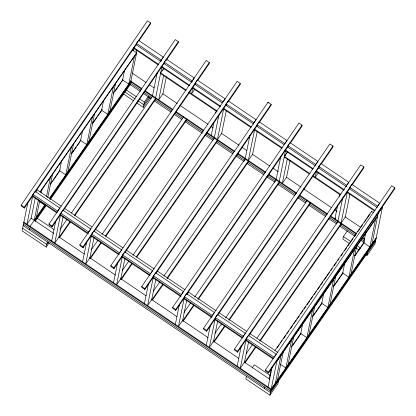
<?xml version="1.0" encoding="UTF-8"?>
<svg xmlns="http://www.w3.org/2000/svg" width="416" height="416" viewBox="0 0 416 416"><rect width="100%" height="100%" fill="white"/><g stroke="black" fill="none" stroke-linecap="round" stroke-linejoin="round"><path stroke-width="0.62" d="M27.841 202.608L22.1 230.818L46.212 247.099L49.114 242.918M32.599 196.508L26.957 224.229L31.158 218.176L35.261 198.016M57.564 212.051L57.751 211.125L59.852 208.099L35.121 191.402L33.02 194.428L32.739 195.811L57.065 212.238M29.344 229.783L29.624 228.394M29.91 227.011L30.051 226.314L44.876 204.963M34.252 220.267L38.355 200.106M36.353 217.24L39.686 200.86M41.35 192.67L41.99 189.519M46.55 196.321L50.393 177.419M47.752 197.704L52.494 174.392M61.63 160.633L59.576 170.711L65.759 174.886L71.401 147.165M46.212 247.099L47.273 241.888M51.688 240.926L55.661 221.395M67.86 171.865L73.502 144.139M60.419 215.29L54.782 243.017L58.984 236.964L63.081 216.804M60.559 214.599L60.845 213.216L62.946 210.189L90.766 228.972L88.665 231.998L88.478 232.924M82.508 131.009L80.584 140.462L86.767 144.638L92.409 116.917M88.868 141.612L94.51 113.89M103.516 100.76L101.592 110.209L107.775 114.384L113.417 86.663M109.876 111.358L115.518 83.637M82.602 261.799L86.575 242.268M124.524 70.507L122.6 79.96L128.783 84.131L134.42 56.41M91.333 236.168L85.691 263.89L89.892 257.837L93.995 237.676M91.754 234.088L119.579 252.871L121.68 249.85L93.855 231.062L91.754 234.088L91.473 235.472L119.428 254.348M133.479 51.069L133.994 48.526M161.06 61.043L161.247 60.122L163.348 57.096L138.622 40.399L136.521 43.42L136.235 44.808L160.966 61.506M136.131 52.64L136.646 50.102M130.744 81.801L136.661 52.692L132.543 49.91M136.838 102.996L143.265 107.338L144.326 102.123L148.32 96.377M113.516 282.672L117.619 262.512M152.521 95.722L157.175 72.847M122.247 257.041L116.605 284.762L120.806 278.71L124.909 258.549M122.387 256.344L122.668 254.961L124.769 251.935L152.594 270.722L150.493 273.749L122.668 254.961M155.615 97.807L161.819 67.314M191.88 82.378L192.161 80.995L194.262 77.969L166.442 59.181L164.341 62.208L164.06 63.596L191.344 82.02M163.639 75.639L158.704 99.892L162.906 93.844L166.322 77.048M144.43 303.55L148.528 283.384M153.161 277.914L147.519 305.635L151.72 299.582L155.823 279.422M153.301 277.217L153.582 275.834L155.683 272.808L183.503 291.595L181.402 294.622L153.582 275.834M192.728 88.187L191.604 93.73L194.756 89.19M195.255 83.08L223.075 101.868L225.176 98.842L197.356 80.054L195.255 83.08L194.974 84.469L222.258 102.892M211.255 135.377L213.912 122.32M215.81 112.986L216.19 111.124M175.339 324.423L179.317 304.892M214.349 137.467L218.904 115.076M184.075 298.787L178.433 326.508L182.634 320.46L186.737 300.295M184.215 298.095L184.496 296.707L186.597 293.68L214.417 312.468L212.316 315.494L212.129 316.415M223.642 109.06L217.438 139.552L221.64 133.505L226.294 110.635M253.708 124.129L225.883 105.342L226.169 103.953L228.27 100.932L256.09 119.714L253.989 122.741L226.169 103.953M206.253 345.296L210.356 325.135M245.263 158.34L249.912 135.47M214.984 319.66L209.347 347.381L213.548 341.333L217.651 321.168M321.266 164.065L333.013 146.921L332.946 146.042L329.857 143.952L203.549 328.292L203.616 329.17L206.705 331.256L215.15 318.932L215.41 317.58L217.511 314.553L245.331 333.341L243.23 336.367L243.043 337.293M254.556 129.932L248.352 160.425L252.554 154.378L257.208 131.508M257.078 124.826L284.903 143.614L287.004 140.587L259.178 121.805L257.078 124.826L256.797 126.214L284.086 144.638M258.991 122.725L259.178 121.805M237.167 366.168L241.27 346.008M276.172 179.213L280.826 156.343M245.898 340.532L240.261 368.254L244.462 362.206L248.56 342.046M246.038 339.841L246.324 338.452L248.425 335.431L276.245 354.214L274.144 357.24L246.324 338.452M279.266 181.303L285.47 150.805M287.992 145.704L315.817 164.486L317.918 161.465L290.092 142.678L287.992 145.704L287.711 147.087L315.531 165.875M287.29 159.13L282.355 183.388L286.556 177.336L289.973 160.545M246.355 376.314L245.825 378.919L269.937 395.2L277.919 383.703L278.45 381.098M264.285 388.419L264.566 387.031M269.188 378.903L271.367 368.191M268.081 387.041L272.054 367.51M269.937 395.2L276.952 360.714L377.785 215.504L376.756 214.812M316.384 171.678L315.255 177.226L318.406 172.687M272.849 388.185L273.13 386.797M346.538 186.285L346.726 185.359L348.826 182.338L321.006 163.55L318.906 166.577L318.625 167.96L346.445 186.748M275.231 383.77L281.154 354.661M277.472 380.052L283.114 352.331M291.517 340.231L285.875 367.952L280.722 364.473M287.976 364.926L293.618 337.204M302.749 323.445L300.7 333.528L306.883 337.704L312.525 309.977M308.984 334.677L314.626 306.956M337.693 205.192L334.911 218.873L335.608 217.864M339.466 196.482L339.846 194.615M338 220.958L342.68 197.948M323.757 293.192L321.708 303.274L327.891 307.45L333.528 279.729M347.298 192.551L341.089 223.049L345.29 216.996L349.944 194.126M377.359 207.62L349.539 188.833L349.82 187.45L351.92 184.423L379.74 203.211L377.64 206.237L349.82 187.45M347.396 230.802L343.408 236.548L342.878 239.158L349.305 243.5M329.992 304.424L335.629 276.702M344.765 262.943L342.716 273.021L348.899 277.196L354.536 249.475M351 274.175L356.637 246.449M365.773 232.69L363.719 242.772L369.902 246.948L375.544 219.222M371.462 212.025L371.602 211.333L373.662 212.722M365.919 254.712L366.99 255.44L367.52 252.829M371.862 244.613L378.352 212.732L382.548 206.684L374.972 243.942L366.99 255.44M373.682 242.975L373.963 241.587M33.129 195.239L24.32 208.104L21.226 206.014L21.159 205.135L147.467 20.8L150.561 22.885L150.628 23.764L138.876 40.914M24.32 208.104L24.253 207.225L150.561 22.885M35.334 192.026L136.677 44.127M60.954 214.027L52.14 226.886L49.052 224.801L48.979 223.922L175.292 39.588L178.381 41.673L178.448 42.552L165.963 60.772M52.14 226.886L52.073 226.008L178.381 41.673M63.154 210.813L164.497 62.915M91.868 234.9L83.054 247.764L79.96 245.674L79.893 244.795L206.201 60.46L209.295 62.546L209.362 63.424L197.61 80.574M83.054 247.764L82.987 246.88L209.295 62.546M94.068 231.686L195.411 83.788M122.777 255.772L113.968 268.637L110.874 266.547L110.807 265.668L237.115 81.333L240.209 83.418L240.276 84.297L228.524 101.447M113.968 268.637L113.901 267.758L240.209 83.418M124.982 252.559L226.689 104.125M153.691 276.65L144.877 289.51L141.788 287.42L141.721 286.541L268.029 102.206L271.123 104.296L271.19 105.175L259.438 122.32M144.877 289.51L144.81 288.631L271.123 104.296M155.896 273.432L257.234 125.533M184.605 297.523L175.791 310.383L172.702 308.292L172.635 307.414L298.943 123.079L302.032 125.169L302.099 126.048L290.352 143.192M175.791 310.383L175.724 309.504L302.032 125.169M186.81 294.304L288.148 146.411M206.705 331.256L206.638 330.377L332.946 146.042M217.719 315.182L319.431 166.748M246.433 339.269L237.619 352.128L234.525 350.043L234.458 349.164L360.766 164.83L363.86 166.915L363.927 167.794L352.175 184.943M237.619 352.128L237.552 351.25L363.86 166.915M248.633 336.055L349.976 188.157M265.372 370.037L391.68 185.702L394.774 187.788L394.841 188.666L268.533 373.001L265.439 370.916L265.372 370.037L268.466 372.122L268.533 373.001M268.466 372.122L394.774 187.788M35.75 191.968L36.8 190.455M40.03 191.849L136.661 52.692M40.243 192.041L136.521 53.388M50.185 184.236L60.195 169.822M71.318 153.806L80.954 139.927M92.076 123.911L102.294 109.2M113.209 93.48L122.845 79.602M51.033 183.508L52.64 181.194M53.258 180.305L56.347 175.854M56.597 175.5L59.316 171.584M71.916 153.431L73.403 151.299M73.648 150.94L76.367 147.025M77.355 145.605L80.075 141.69M93.049 123.006L97.126 117.13M97.744 116.241L100.833 111.795M101.083 111.436L101.821 110.37M114.795 91.686L117.884 87.235M118.134 86.882L120.853 82.966M121.472 82.077L122.954 79.94M49.327 198.557L130.884 81.11M34.232 220.782L45.354 204.766M49.431 198.895L131.357 80.912M34.694 221.099L45.9 204.958M49.894 199.212L131.508 81.676M35.261 221.26L46.358 205.28M50.424 199.425L130.312 84.38M163.842 68.318L160.69 72.857L186.321 90.163M162.651 70.522L163.348 69.519M48.194 242.403L46.743 244.494L22.63 228.212M149.24 96.892L143.796 104.733L137.904 100.75M143.265 107.338L150.16 97.406M59.951 229.518L66.992 219.378M71.443 212.971L152.625 96.054M58.963 237.479L70.086 221.463M74.532 215.056L155.719 98.145M59.426 237.796L70.543 221.78M74.62 215.909L156.177 98.462M91.234 249.86L97.906 240.25M101.982 234.38L183.539 116.932M89.877 258.352L101 242.336M105.446 235.929L186.633 119.018M90.334 258.669L101.457 242.658M105.908 236.252L187.091 119.335M225.883 105.342L226.585 104.333M122.148 270.733L128.82 261.123M132.896 255.252L214.453 137.805M120.791 279.224L131.914 263.208M136.36 256.802L217.547 139.89M121.248 279.547L132.371 263.531M136.817 257.124L218.005 140.208M153.431 291.07L159.734 281.996M163.81 276.125L245.367 158.678M151.705 300.097L162.822 284.086M166.904 278.21L248.456 160.763M152.532 299.884L163.285 284.404M167.362 278.528L248.919 161.08M187.226 294.247L188.271 292.734M287.492 151.814L284.341 156.348L309.972 173.659M284.903 156.036L285.953 154.523M286.65 153.514L287.7 152.001M183.976 312.478L190.648 302.869M194.724 296.998L276.281 179.551M182.619 320.975L193.736 304.959M197.813 299.083L279.37 181.636M183.076 321.292L194.199 305.276M198.276 299.406L279.833 181.958M214.885 333.351L221.562 323.742M225.638 317.871L307.195 200.424M213.528 341.848L224.65 325.832M228.727 319.961L310.284 202.509M213.99 342.165L225.108 326.149M229.19 320.278L310.742 202.831M349.539 188.833L350.236 187.829M246.168 353.694L252.47 344.62M256.922 338.213L338.104 221.296M244.442 362.721L255.564 346.705M259.641 340.834L341.198 223.387M244.899 363.038L256.022 347.022M260.099 341.151L341.656 223.704M252.158 367.952L254.337 364.816L270.41 375.674M274.971 350.49L371.602 211.333M277.051 347.984L279.271 344.786M280.384 343.184L282.235 340.517M283.717 338.385L286.036 335.046M287.05 333.585L288.902 330.923M290.378 328.791L292.604 325.588M293.712 323.991L296.306 320.258M297.045 319.192L299.265 315.994M300.747 313.862L302.968 310.658M304.08 309.062L305.932 306.394M307.039 304.798L309.634 301.064M310.742 299.463L312.593 296.8M314.075 294.663L316.295 291.465M317.408 289.869L319.998 286.135M320.741 285.069L322.962 281.871M324.069 280.27L326.664 276.536M327.345 275.553L329.623 272.272M330.736 270.676L332.218 268.538M334.069 265.876L336.289 262.678M337.771 260.541L338.879 258.944M341.104 255.746L342.581 253.609M344.432 250.947L346.658 247.749M347.766 246.147L350.454 242.278M351.099 241.348L352.95 238.685M354.432 236.548L355.914 234.416M357.765 231.754L359.616 229.086M360.355 228.02L362.575 224.822M364.426 222.154L366.278 219.487M367.021 218.421L370.063 214.042M378.206 213.429L382.408 207.376M276.812 361.405L377.645 216.2M291.403 346.913L301.028 333.05M312.135 317.054L322.135 302.661M333.242 286.666L342.867 272.802M354.713 255.741L364.343 241.878M292.375 346.008L294.752 342.581M294.965 342.274L298.459 337.246M298.667 336.944L301.054 333.507M313.108 316.15L321.812 303.612M334.048 285.995L343.096 272.964M355.176 255.564L357.167 252.704M357.77 251.831L360.87 247.369M361.109 247.026L363.828 243.105M376.204 237.869L271.17 389.126L23.868 222.139M376.064 238.566L271.029 389.823L23.728 222.836M375.783 239.949L270.748 391.206L23.442 224.219M375.502 241.337L270.468 392.595L23.161 225.607M136.521 43.42L161.247 60.122M164.341 62.208L192.161 80.995M318.906 166.577L346.726 185.359M133.734 47.559L158.465 64.262M161.689 66.44L189.644 85.316M192.873 87.495L220.828 106.371M223.517 108.186L251.472 127.062M254.16 128.877L282.116 147.753M285.34 149.932L313.3 168.808M316.524 170.986L344.479 189.862M347.168 191.677L375.123 210.553M133.593 48.256L158.324 64.953M161.013 66.768L188.968 85.644M192.192 87.823L220.147 106.699M223.376 108.878L250.791 127.39M254.02 129.568L281.975 148.444M284.664 150.259L312.619 169.14M315.843 171.319L343.803 190.195M346.492 192.01L374.447 210.886M188.989 91.967L216.752 110.713M313.175 175.822L340.938 194.568M160.55 73.549L185.645 90.496M188.848 92.659L217.147 111.769M284.201 157.045L309.296 173.987M312.499 176.15L340.267 194.901M132.127 73.06L146.104 82.498M149.328 84.677L154.17 87.942M162.77 93.751L177.289 103.553M179.977 105.368L207.932 124.249M211.156 126.422L213.309 127.878M221.369 133.323L239.112 145.304M241.8 147.118L246.641 150.384M252.554 154.378L269.755 165.994M272.984 168.173L278.361 171.803M286.421 177.247L300.94 187.049M303.628 188.864L331.583 207.74M334.807 209.919L336.96 211.37M345.025 216.814L360.615 227.344M130.614 80.928L141.903 88.551M145.127 90.73L173.087 109.606M176.311 111.784L203.731 130.296M206.955 132.475L234.91 151.351M237.598 153.166L265.554 172.042M268.783 174.221L296.202 192.738M299.962 195.276L327.382 213.793M330.606 215.966L356.949 233.756M362.326 237.385L364.478 238.841M130.473 81.619L141.762 89.242M144.986 91.421L172.406 109.933M175.63 112.112L203.59 130.988M206.279 132.803L234.234 151.684M237.458 153.858L265.413 172.739M268.642 174.912L296.598 193.794M299.286 195.608L327.241 214.484M330.465 216.663L356.273 234.088M362.185 238.082L364.874 239.897M140.676 90.085L130.458 83.19L130.177 84.573L140.39 91.468M143.9 92.264L151.965 97.708M155.189 99.887L171.855 111.14M175.084 113.318L182.608 118.399M185.832 120.578L203.039 132.194M205.728 134.009L213.793 139.454M217.017 141.632L233.683 152.885M236.907 155.064L244.972 160.508M247.66 162.323L264.326 173.576M267.55 175.755L275.616 181.199M278.84 183.378L295.511 194.631M298.735 196.81L306.259 201.895M309.488 204.074L326.154 215.327M329.378 217.506L337.444 222.95M340.668 225.129L355.722 235.29M361.098 238.919L364.322 241.098M143.078 93.288L151.143 98.732M154.372 100.911L171.038 112.164M174.262 114.343L181.787 119.423M185.016 121.602L202.218 133.219M204.906 135.034L212.971 140.478M216.195 142.657L232.861 153.91M236.09 156.088L244.15 161.533M246.839 163.348L264.046 174.964M266.734 176.779L274.799 182.224M277.482 184.038L294.689 195.655M297.913 197.834L305.443 202.914M308.667 205.093L325.333 216.346M328.557 218.525L336.622 223.969M339.851 226.148L354.9 236.314M360.818 240.308L364.042 242.486M126.105 89.825L136.287 96.699M139.506 98.868L144.326 102.123M343.408 236.548L350.906 241.618M356.803 245.596L360.552 248.128M124.504 91.707L135.221 98.94M355.737 247.837L358.951 250.011M123.438 93.948L133.619 100.823M36.426 189.415L61.266 206.19M64.496 208.369L91.91 226.881M95.675 229.424L123.094 247.936M126.318 250.115L154.274 268.991M157.503 271.17L184.922 289.682M188.146 291.86L216.102 310.736M218.79 312.551L246.745 331.432M249.974 333.606L277.93 352.487M33.02 194.428L57.751 211.125M60.845 213.216L88.665 231.998M184.496 296.707L212.316 315.494M215.41 317.58L243.23 336.367M60.294 214.417L88.249 233.293M122.117 256.162L150.207 275.132M152.76 276.858L181.256 296.098M183.945 297.913L212.035 316.878M215.124 318.968L242.949 337.75M245.773 339.659L273.728 358.535M32.193 196.232L56.924 212.935M59.613 214.75L88.109 233.99M90.797 235.804L118.752 254.68M121.441 256.495L149.396 275.371M152.62 277.55L180.58 296.426M183.804 298.605L211.76 317.481M214.448 319.296L242.403 338.172M245.092 339.986L273.047 358.868M39.088 201.313L44.756 205.14M21.159 205.135L24.253 207.225M48.979 223.922L52.073 226.008M79.893 244.795L82.987 246.88M110.807 265.668L113.901 267.758M141.721 286.541L144.81 288.631M172.635 307.414L175.724 309.504M203.549 328.292L206.638 330.377M234.458 349.164L237.552 351.25M37.04 218.088L54.184 229.668M31.158 218.176L53.628 233.35M59.01 236.985L84.308 254.062M89.69 257.696L115.523 275.142M120.364 278.413L146.198 295.859M151.58 299.494L176.878 316.571M182.26 320.206L208.094 337.652M212.94 340.922L238.774 358.368M244.156 361.998L269.989 379.444M268.029 102.206L268.096 103.085"/></g></svg>
